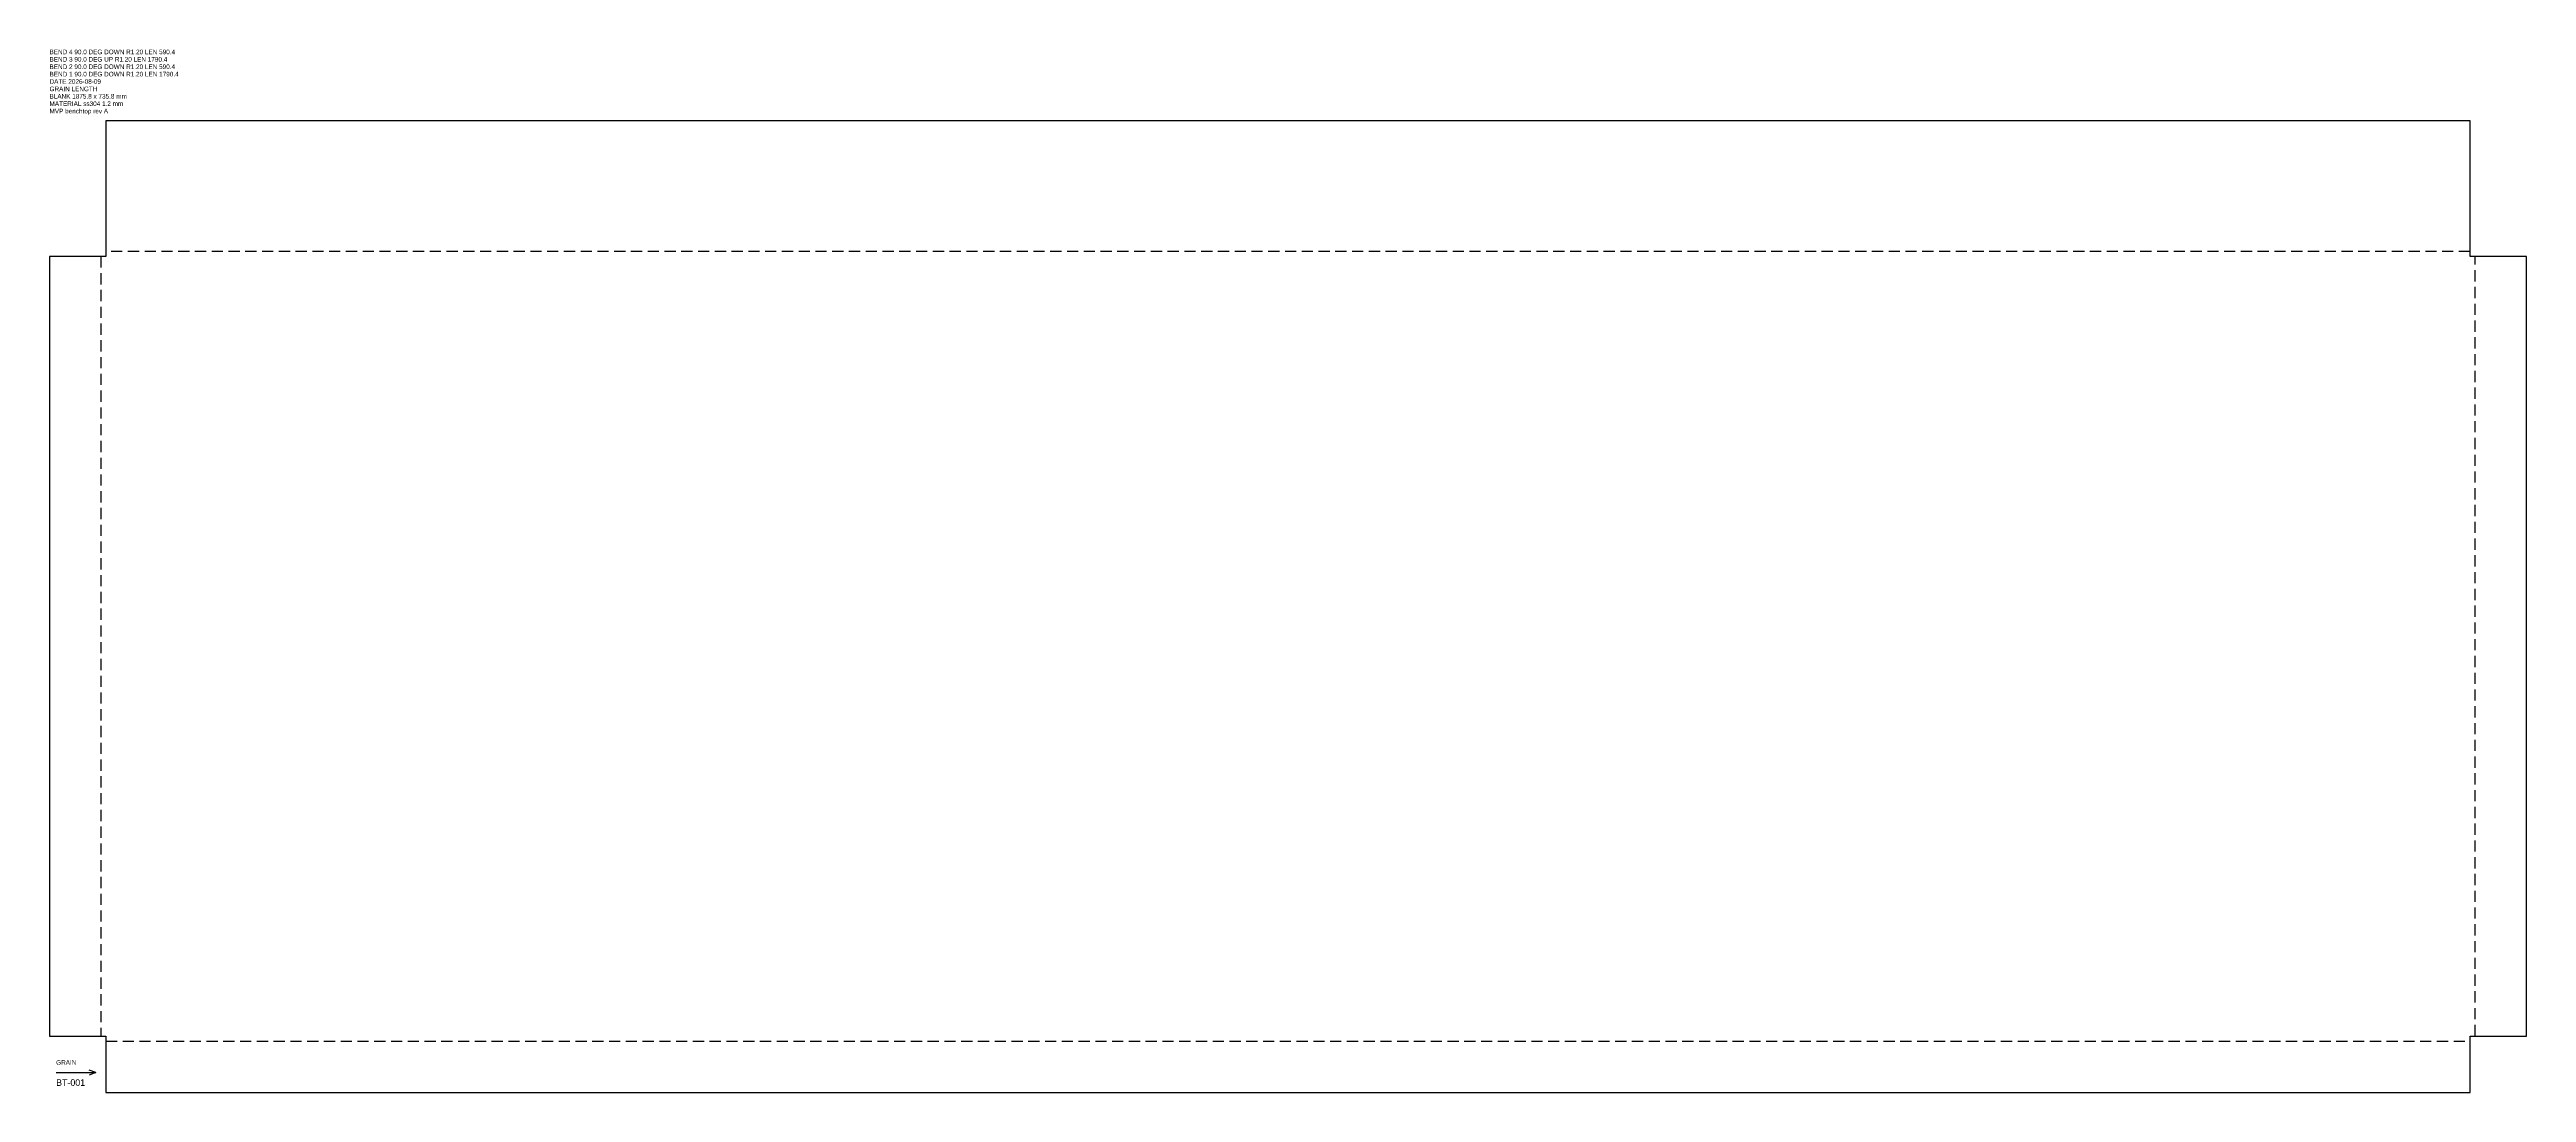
# Model space of a CAD drawing. Header units: millimetres. Extents: x 0 to 1876, y 0 to 790.
import ezdxf

# ---------------------------------------------------------------- set-up
doc = ezdxf.new("R2010")
doc.units = ezdxf.units.MM
doc.linetypes.add('DASHED', pattern=[12.7, 8.4667, -4.2333])
for name, color, linetype in [('BEND_DOWN', 1, 'DASHED'), ('BEND_UP', 3, 'DASHED'), ('CUT_OUTER', 7, 'CONTINUOUS'), ('ETCH', 4, 'CONTINUOUS'), ('INFO', 8, 'CONTINUOUS')]:
    doc.layers.add(name, color=color, linetype=linetype)

msp = doc.modelspace()

# ---------------------------------------------------------------- linework, layer by layer
at = {"layer": 'BEND_DOWN', "linetype": 'DASHED'}
for p, q in [((38.9572, 633.1143), (38.9572, 42.7143)), ((1836.8715, 42.7143), (1836.8715, 633.1143)), ((42.7143, 38.9572), (1833.1143, 38.9572))]:
    msp.add_line(p, q, dxfattribs=at)
at = {"layer": 'BEND_UP', "linetype": 'DASHED'}
msp.add_line((1833.1143, 636.8715), (42.7143, 636.8715), dxfattribs=at)
at = {"layer": 'CUT_OUTER', "linetype": 'CONTINUOUS'}
msp.add_lwpolyline([(1833.1143, 735.8287), (42.7143, 735.8287), (42.7143, 638.2287), (42.7143, 635.5143), (42.7143, 633.1143), (40.3143, 633.1143), (37.6, 633.1143), (0, 633.1143), (0, 42.7143), (37.6, 42.7143), (40.3143, 42.7143), (42.7143, 42.7143), (42.7143, 40.3143), (42.7143, 37.6), (42.7143, 0), (1833.1143, 0), (1833.1143, 37.6), (1833.1143, 40.3143), (1833.1143, 42.7143), (1835.5143, 42.7143), (1838.2287, 42.7143), (1875.8287, 42.7143), (1875.8287, 633.1143), (1838.2287, 633.1143), (1835.5143, 633.1143), (1833.1143, 633.1143), (1833.1143, 635.5143), (1833.1143, 638.2287)], close=True, dxfattribs=at)
at = {"layer": 'ETCH', "linetype": 'CONTINUOUS'}
for p, q in [((5, 15), (35, 15)), ((35, 15), (30, 17)), ((35, 15), (30, 13))]:
    msp.add_line(p, q, dxfattribs=at)

# ---------------------------------------------------------------- texts
at = {"layer": 'ETCH'}
for s, height, p in [('GRAIN', 3.5, (5, 21)), ('BT-001', 5, (5, 5))]:
    msp.add_text(s, height=height, dxfattribs=at).set_placement(p)
at = {"layer": 'INFO'}
for s, p in [('BEND 4 90.0 DEG DOWN R1.20 LEN 590.4', (0, 786.2287)), ('BEND 3 90.0 DEG UP R1.20 LEN 1790.4', (0, 780.6287)), ('BEND 2 90.0 DEG DOWN R1.20 LEN 590.4', (0, 775.0287)), ('BEND 1 90.0 DEG DOWN R1.20 LEN 1790.4', (0, 769.4287)), ('GRAIN LENGTH', (0, 758.2287)), ('DATE 2026-08-09', (0, 763.8287)), ('BLANK 1875.8 x 735.8 mm', (0, 752.6287)), ('MATERIAL ss304 1.2 mm', (0, 747.0287)), ('MVP benchtop rev A', (0, 741.4287))]:
    msp.add_text(s, height=3.5, dxfattribs=at).set_placement(p)

doc.saveas('drawing.dxf')
